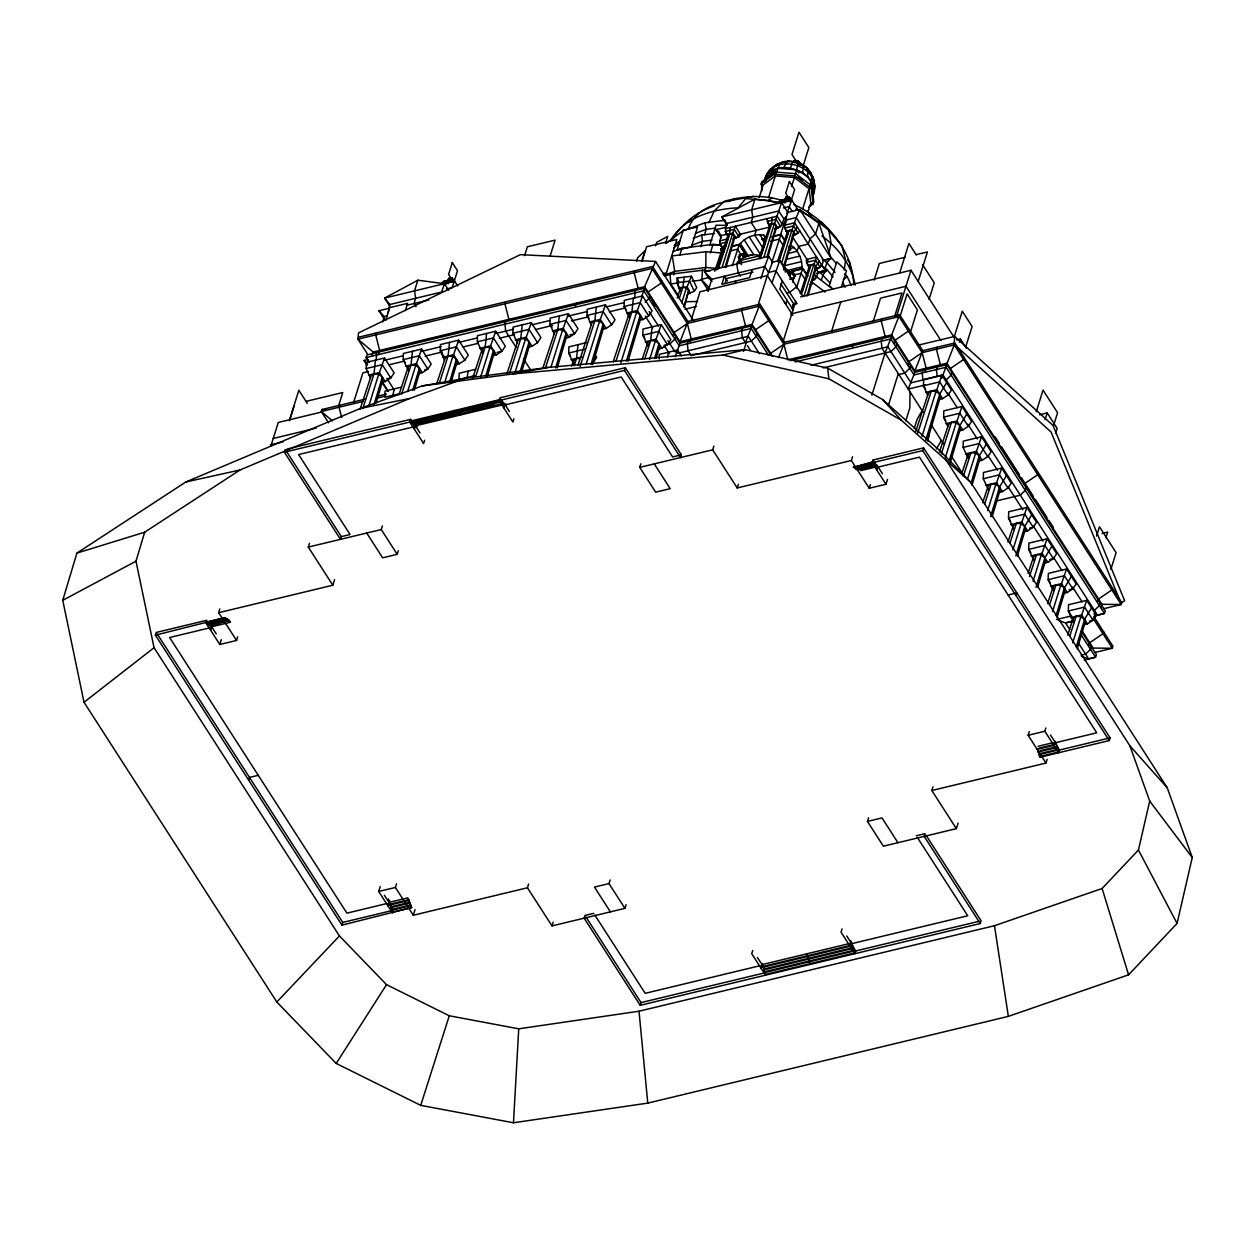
<?xml version="1.0" encoding="UTF-8"?>
<svg xmlns="http://www.w3.org/2000/svg" width="1255" height="1255" viewBox="0 0 1255 1255"><rect width="100%" height="100%" fill="white"/><g stroke="black" fill="none" stroke-linecap="round" stroke-linejoin="round"><path stroke-width="1.5" d="M367.291 353.737L357.926 339.179L358.538 332.889L520.354 254.655L655.518 261.448L694.015 321.311M720.982 252.93L705.938 251.722L705.812 267.488L704.73 270.939M929.124 434.01L927.916 441.258M910.016 391.827L909.844 407.844L905.749 420.88M370.445 378.179L366.193 368.546L366.319 362.381L384.548 358.004L394.148 372.923L390.776 377.959L385.238 381.567L381.598 382.446M487.317 376.155L493.937 353.863L493.497 350.318L489.874 347.541L485.183 347.164L482.155 349.392L482.595 352.937L477.355 341.799L477.496 335.65L495.725 331.257L505.326 346.176L501.953 351.227L496.415 354.836L492.776 355.698M517.233 342.866L512.966 333.234L513.091 327.084L531.336 322.692L540.921 337.611L537.548 342.662L532.01 346.27L528.371 347.133M659.22 359.04L659.314 354.412L677.543 350.035L681.387 355.996M967.652 455.471L968.311 458.467L963.103 447.392L963.275 441.148L981.504 436.756L991.105 451.69L987.763 456.632L982.226 460.271L978.539 461.165M988.485 489.811L983.261 478.751L983.449 472.492L1001.663 468.115L1011.263 483.05L1007.938 487.991L1002.384 491.631L998.713 492.509M687.473 294.015L694.282 291.254L696.729 287.63L691.442 276.257L677.135 278.03L676.994 282.689L680.163 291.286L680.304 288.728L682.861 287.348L686.36 287.975L688.728 290.234L684.681 305.922M788.893 196.91L789.74 199.184C784.5 201.506 790.681 202.118 789.74 199.184C788.862 197.145 783.669 197.584 786.022 200.235C787.795 199.592 786.54 195.153 789.254 197.192C792.172 197.851 788.36 203.483 789.097 200.267L789.254 197.192L787.246 197.788M513.468 1122.77L647.768 1103.114L1008.361 1016.377L1128.574 974.821L1177.065 923.429L1192.25 857.542L1167.26 787.826L970.742 482.312L940.372 451.173L882.751 399.623L827.673 368.123L745.345 349.674L548.011 367.433L464.836 378.414L422.276 385.913L360.42 408.408L185.818 481.983L76.9 553.11L62.75 600.314L84.022 702.267L276.822 1002.008L336.199 1063.44L420.723 1105.357L513.468 1122.77L518.739 1028.818L639.015 1011.216L994.462 925.719L1102.11 888.493L1138.426 850.027L1149.706 801.098L1129.892 745.799L945.658 459.393M710.126 270.86L702.486 270.233L701.874 280.038L692.164 281.245M801.961 269.621C802.745 260.742 798.917 250.482 791.23 245.572M803.184 166.554L806.118 167.26L811.154 173.159L813.177 195.372C818.213 182.32 810.683 166.444 797.349 162.209C798.886 159.62 793.944 160.279 794.666 162.742M813.177 195.372L814.809 186.179L814.024 183.12M814.275 190.791L814.244 181.473C807.263 160.609 769.503 155.934 764.546 180.563M853.714 284.728C852.898 249.635 824.943 218.48 793.85 204.502M452.49 281.151L453.165 280.477L450.937 277.826L450.074 281.826L450.31 277.763L452.129 278.281L450.341 281.606M797.835 161.707L800.11 162.836L800.58 165.268C799.764 162.632 796.329 159.307 799.435 163.479L798.462 161.189L797.302 161.362M844.176 270.013L845.619 260.444L841.98 245.839L821.617 222.041L818.244 221.225M448.584 283.646C446.702 278.814 453.886 282.218 449.008 281.026M785.552 198.447L785.708 202.557L783.089 202.604C778.602 197.286 791.623 200.549 784.25 199.78L784.359 202.447M730.269 227.469L729.814 233.901L718.44 268.79M772.06 217.429L771.605 223.845L760.232 258.75M785.818 200.659L785.928 197.255L789.128 197.082L787.465 201.522M813.664 185.913L807.655 176.563L807.906 169.268C794.117 154.914 767.323 161.707 764.452 181.928L765.958 179.057M828.896 254.012L830.967 242.921L828.849 230.136L811.358 216.77L795.858 209.177M375.433 360.185L374.006 373.896L362.758 408.612M392.94 395.309L394.164 388.893M412.487 351.274L411.028 364.938L401.584 394.227M449.557 342.364L448.082 356.028L439.234 383.481M467.08 377.488L468.303 371.072M486.611 333.454L485.152 347.117L475.708 376.39M522.206 324.888L520.778 338.599L509.53 373.315M559.275 315.978L557.8 329.641L545.407 368.06M577.975 344.686L576.547 358.397L574.178 365.707M596.329 307.067L594.87 320.715L580.092 366.444M633.383 298.141L631.924 311.805L615.97 361.189M652.114 326.849L650.686 340.56L644.756 358.836M667.519 357.032L668.429 352.216M786.995 199.718L788.689 196.91L787.669 199.843L789.724 201.302L786.352 200.251L786.838 196.753L788.689 196.91M684.289 277.135L682.846 287.317L679.3 298.408M798.651 161.456L797.662 160.813L797.349 162.209M807.655 176.563L802.651 172.735L803.561 165.958L802.573 164.562L800.674 164.64M441.619 284.65L443.941 281.261L449.133 280.618L443.941 281.261L441.933 283.316M450.357 281.967L452.255 279.834L451.769 277.998C455.047 283.301 452.851 279.504 449.337 279.034C447.031 280.163 448.427 282.297 450.216 280.822M448.71 280.116L448.804 278.343L451.565 277.998L450.168 281.857M451.69 279.473L451.361 278.422L452.898 280.853M453.165 280.477L451.376 278.485L452.992 279.081L451.439 281.763L452.835 280.744M785.285 198.823L785.457 200.22L785.834 199.027M788.297 197.239C785.081 197.286 789.63 196.894 787.732 196.706L786.32 196.957L786.383 199.859M790.383 198.949L788.485 197.333L790.336 198.463L789.646 200.973L787.528 201.255L790.007 200.141M798.102 161.205L798.839 163.746M795.858 162.836L796.988 161.283M725.908 267.613L734.693 237.65L734.457 235.673L732.449 234.136L729.83 233.932L728.167 235.171L717.06 268.429M767.699 257.573L776.484 227.594L776.249 225.633L774.225 224.096L771.621 223.876L769.958 225.116L758.851 258.373M808.628 207.201L813.083 203.906L813.773 201.694L811.844 185.991L795.748 173.676L795.231 174.665L798.4 162.507L789.285 160.891L782.006 162.115L779.543 164.452L776.233 173.127L774.915 171.998L761.55 181.912L761.707 191.105M783.544 269.809L793.976 234.214L793.74 232.253L791.717 230.716L789.113 230.512L787.45 231.751L777.582 261.307M808.298 294.658L815.985 268.445L815.75 266.484L813.742 264.93L811.122 264.727L809.459 265.966L800.204 293.686M376.139 402.886L382.759 380.594L382.336 377.049L378.696 374.288L374.006 373.896L370.994 376.139L360.091 409.208M414.307 390.258L419.829 371.684L419.39 368.139L415.766 365.362L411.06 364.985L408.048 367.229L398.964 394.776M451.361 381.347L456.883 362.773L456.443 359.228L452.82 356.451L448.113 356.075L445.101 358.303L436.615 384.03M521.813 371.307L529.547 345.298L529.108 341.752L525.484 338.976L520.778 338.599L517.766 340.827L506.863 373.912M557.22 367.966L566.601 336.387L566.162 332.842L562.538 330.065L557.832 329.689L554.82 331.916L542.709 368.672M592.611 364.625L603.655 327.461L603.231 323.931L599.592 321.155L594.901 320.762L591.874 323.006L577.943 365.268M628.018 361.283L640.709 318.55L640.285 315.005L636.646 312.244L631.955 311.852L628.943 314.095L613.193 361.864M656.13 358.412L659.44 347.259L659.016 343.713L655.377 340.936L650.686 340.56L647.674 342.803L642.215 359.338M725.076 267.19L734.457 235.673M766.868 257.134L776.249 225.633M783.245 267.456L793.74 232.253L797.27 226.967M806.918 296.117L815.75 266.484L819.28 261.197M927.382 440.474L940.073 397.741L939.65 394.196L946.662 382.602M950.302 462.53L960.248 429.084L959.808 425.555L966.821 413.962M971.982 485.371L979.716 459.361L979.292 455.816L975.653 453.055L970.962 452.663L967.95 454.906L961.879 473.276M992.156 516.731L999.89 490.721L999.451 487.175L1006.463 475.582M1017.413 555.996L1025.147 529.986L1024.708 526.441L1031.72 514.848M1037.587 587.34L1045.305 561.33L1044.882 557.8L1041.242 555.024L1036.552 554.647L1033.54 556.875L1028.08 573.409M1057.055 617.617L1064.789 591.607L1064.35 588.062L1071.362 576.469M1077.214 648.976L1084.947 622.966L1084.508 619.421L1091.536 607.828M518.739 1028.818L449.29 1015.781L386.524 984.657L339.43 935.932L154.051 647.721L135.995 561.189L144.67 532.214L239.94 470.013L409.71 398.478L464.836 378.414M683.708 306.973L688.728 290.234M374.021 404.675L382.336 377.049M412.738 390.242L419.39 368.139M449.792 381.332L456.443 359.228M485.748 376.092L493.497 350.318M520.245 371.213L529.108 341.752M555.636 367.825L566.162 332.842M591.027 364.436L603.231 323.931M626.433 361.048L640.285 315.005M654.577 358.444L659.016 343.713M925.798 440.238L939.713 394.18L936.01 391.419L931.32 391.042L928.308 393.286L915.585 431.861M949.282 460.538L959.871 425.539L956.185 422.778L951.478 422.402L948.466 424.629L939.383 452.192M970.978 483.442L979.292 455.816L986.305 444.223M990.587 516.636L999.513 487.16L995.827 484.399L991.121 484.022L988.109 486.25L982.665 502.784M1015.844 555.902L1024.77 526.425L1021.084 523.664L1016.377 523.288L1013.365 525.531L1007.922 542.066M1036.018 587.262L1044.882 557.8L1051.894 546.192M1056.035 615.687L1064.413 588.062L1060.726 585.301L1056.02 584.908L1053.008 587.152L1047.549 603.686M1076.21 647.047L1084.571 619.405L1080.884 616.644L1076.194 616.268L1073.166 618.495L1067.723 635.03M681.779 302.753L686.36 287.975M368.782 406.087L378.696 374.288M407.593 391.56L415.766 365.362M444.647 382.634L452.82 356.451M480.54 377.473L489.874 347.541M514.974 372.641L525.484 338.976M550.867 367.48L562.538 330.065M586.179 364.17L599.592 321.155M620.896 362.742L636.646 312.244M649.541 359.652L655.377 340.936M722.127 267.205L732.449 234.136M763.918 257.165L774.225 224.096M781.41 263.785L791.717 230.716M804 296.164L813.742 264.93M922.017 436.316L936.01 391.419M945.093 458.31L956.185 422.778M967.48 479.237L975.653 453.055M987.654 510.581L995.827 484.399M1012.91 549.863L1021.084 523.664M1033.085 581.206L1041.242 555.024M1052.553 611.483L1060.726 585.301M1072.711 642.827L1080.884 616.644M388.972 902.408L407.859 897.858L411.671 907.569L341.925 925.139L155.4 635.156L156.248 632.442L206.84 620.268L205.993 622.998L219.813 644.49L236.536 640.458L237.681 636.787M209.569 622.637L226.559 618.542L207.42 623.939L207.687 623.092L208.832 624.88L227.986 619.484L210.981 623.578M208.832 624.88L209.099 624.033L210.244 625.821L229.398 620.425L221.853 622.245M210.244 625.821L218.072 623.155M210.605 630.151L211.938 625.916M236.536 640.458L218.668 612.691L219.829 608.942M270.954 445.807L278.265 422.464L322.033 411.938M207.42 623.939L206.259 622.151L225.147 617.601L155.4 635.156M289.591 419.75L298.847 390.227L307.287 403.341M289.513 420.739L294.141 405.961M219.813 644.49L221.351 639.595M284.414 452.208L285.262 449.494L341.313 536.638L340.466 539.352L284.414 452.208L624.457 370.413L625.319 367.699L499.961 397.851L499.098 400.565L512.934 422.057L513.954 418.793M365.472 399.059L321.876 409.554L321.264 411.499L328.559 422.825M338.693 405.443L342.74 392.533L305.796 401.443M339.666 405.271L339.054 407.232L341.689 417.601M218.668 612.691L332.826 585.222L308.306 547.086L309.467 543.368M353.675 402.29L362.899 372.845L368.515 371.496M376.312 332.952L375.7 334.897L379.653 350.443L378.665 353.596M372.155 355.165L373.143 352.012L644.646 286.705L655.518 261.448M382.665 321.908L384.312 316.652L387.528 315.884M448.615 290.219L444.427 283.693L417.852 280.21L384.595 298.078L389.74 304.526L388.203 312.589M385.662 320.386L389.646 307.648L407.593 303.334L405.318 310.613M376.547 352.639L376.265 360.467M248.663 780.155L249.51 777.425L258.263 775.323M417.852 280.21L414.511 290.893L415.687 298.282L414.04 303.537L416.064 306.691M332.826 585.222L334.583 579.622M448.113 280.838L448.804 278.343L450.89 277.747M449.604 281.481L447.157 280.885L445.227 281.842L448.914 280.932L449.886 281.795L448.819 279.238L450.357 277.888M452.522 282.061L453.212 279.551L452.004 278.171M287.16 449.039L410.62 419.343L409.773 422.057L423.594 443.548L424.614 440.285M482.171 405.13L500.792 400.659L411.185 422.998L411.452 422.151L412.613 423.939L502.204 401.6L503.349 403.388L414.025 424.88L412.879 423.092L431.485 418.605M412.613 423.939L412.879 423.092M366.711 533.03L382.649 557.816L397.192 554.318L381.253 529.532L382.383 525.923M414.025 424.88L431.045 420.001M414.385 429.21L415.703 424.974M416.864 426.763L417.131 425.916M397.192 554.318L398.321 550.694M454.436 411.311L454.702 410.463L460.114 415.076M505.545 301.859L504.934 303.82L508.887 319.366M524.59 255.644L527.351 246.796L555.118 240.129L550.129 256.051M505.781 321.562L504.965 324.166L505.671 331.132L516.119 347.368M503.349 403.388L503.616 402.541M503.71 407.734L505.043 403.483M341.925 925.139L342.772 922.425L157.314 634.089M506.189 405.271L506.455 404.424M393.364 910.252L392.517 912.965L378.696 891.474L380.218 886.579M388.344 898.925L389.238 901.561M575.339 306.298L576.327 303.145M387.905 905.796L389.615 900.368M411.671 907.569L392.784 912.118L390.117 904.196L384.359 895.239M528.606 884.038L527.445 887.771L413.272 915.24L395.403 887.458L396.549 883.771M413.272 915.24L415.029 909.624M636.583 261.244L637.697 257.714L644.992 250.827L641.666 261.448M634.795 270.782L634.183 272.727L638.12 288.274M641.917 261.589L646.576 246.749L676.884 239.454L666.421 272.868L662.624 273.778M635.014 290.47L634.732 298.314M643.658 289.858L644.646 286.705L680.022 341.721L752.059 324.386L759.981 304.181L687.944 321.5L680.022 341.721M369.158 362.287L366.115 357.565L366.931 354.945L644.631 288.164L641.431 297.059M665.511 243.486L667.723 236.426L656.726 242.325L655.581 245.87M661.934 281.057L661.322 283.018L648.082 292.054M673.637 274.798L674.719 271.347L672.272 255.895L705.938 251.722M679.834 255.032L681.967 248.223L713.06 244.364L720.825 244.992L709.922 244.756L716.04 225.225L727.006 225.367M700.745 246.717L702.423 241.321L701.749 235.093L714.534 233.508M704.479 234.779L706.189 229.32L704.949 222.778L725.217 220.253M673.104 335.634L674.092 332.497L687.332 323.461L759.369 306.126L783.904 344.262L787.858 359.824L891.678 334.85L899.6 314.629L784.516 342.317L778.586 357.55M675.708 336.466L674.876 339.085L669.966 343.917L664.036 345.329L669.448 353.737M654.263 463.864L670.201 488.65L655.659 492.148L639.721 467.362L640.866 463.754M644.631 288.164L680.006 343.164L676.806 352.059M710.393 252.867L713.06 244.364M691.38 319.35L700.023 291.756L767.291 275.582L792.878 315.272M688.179 341.203L687.364 343.807L688.069 350.773L691.191 355.62L751.353 341.14L756.279 336.324L757.11 333.704M723.209 249.745L724.417 246.074L722.739 247.313L722.974 249.274L719.884 243.69L719.79 240.819L721.437 235.579L727.853 234.026M725.343 246.953L728.465 237.022L725.327 231.5L726.865 223.437L721.719 216.989L754.977 199.121L781.551 202.604L787.842 212.393L780.39 235.234M690.297 342.16L691.285 339.007L687.332 323.461L651.957 268.445L357.926 339.179L373.143 352.012M707.318 290.376L708.4 286.924L701.137 279.379L708.353 277.637L711.993 281.418M724.386 247.972L720.652 248.867L722.504 252.302M708.04 291.333L711.82 279.269L764.719 266.546L768.735 256.287L704.557 271.723L708.353 277.637M725.045 283.473L726.598 278.516L753.047 272.147M732.293 265.746L739.336 244.364L731.853 246.168M754.977 199.121L751.635 209.805L752.812 217.193L751.165 222.449L756.232 230.34L754.71 235.203L763.071 248.208M737.909 263.346L740.748 254.247L737.485 249.18L730.551 250.843M759.197 197.631L763.15 184.987L775.355 175.951L794.352 177.488L809.02 188.705L810.777 203.028L807.938 212.048M738.364 256.679L741.485 261.526L737.705 262.781M625.319 367.699L681.371 454.843L680.508 457.557L624.457 370.413M734.912 283.646L735.744 280.979M739.336 244.364L745.125 253.385L740.403 254.859M768.562 197.615L775.355 175.951L774.225 174.194L774.915 171.998L795.748 173.676L791.513 186.509M752.153 269.574L749.627 277.637L721.845 284.32L724.386 276.257L727.492 281.089M766.052 237.948L762.193 239.219L765.095 243.721M742.207 308.448L741.595 310.409L745.533 325.955M626.057 904.745L624.927 908.369L551.98 925.908L553.141 922.205M781.426 201.443L779.857 201.082L778.931 202.635L781.065 200.188L786.038 199.843L779.732 201.475M781.065 200.188L781.991 203.012M742.427 328.151L741.611 330.771L742.317 337.721L745.439 342.568L752.043 325.829L680.006 343.164M784.25 199.78L785.442 199.655M785.238 199.749L785.614 198.557M760.938 278.61L764.719 266.546L768.531 272.461L767.448 275.912M788.124 200.047L786.132 199.937M788.077 200.894L789.96 201.365L787.748 200.141M783.842 218.841L782.194 224.096L784.014 223.657L784.971 225.147L786.618 219.892L786.195 216.676L783.842 218.841L778.759 210.95L781.551 202.604L721.719 216.989L726.959 225.147M789.238 201.271L789.066 198.29M852.553 456.757L851.376 460.507L737.218 487.96L712.683 449.823L713.844 446.105M743.54 351.369L746.443 342.082M751.07 327.539L752.059 324.386L772.641 356.373M758.051 305.012L767.291 275.582M771.652 263.095L781.002 234.356L773.519 236.144M786.948 213.46L791.732 200.016L780.485 202.73M803.027 166.178L808.848 147.588L798.98 132.23L791.983 154.538L795.937 160.687M771.982 282.783L779.779 260.46L772.547 262.201L768.531 272.461L775.763 270.735L796.658 303.224M802.792 208.565L809.02 188.705L811.154 188.187L811.844 185.991L809.899 185.881L811.42 181.049C801.223 169.08 781.41 161.848 768.28 173.363M769.346 318.739L768.735 320.684L755.494 329.72M782.383 281.01L779.841 289.089L793.427 310.205M807.875 276.116L802.949 268.46L791.952 271.111L794.87 276.21M792.627 282.03L794.901 274.767L801.098 273.276L802.949 268.46M785.912 304.447L787.167 300.463M624.927 908.369L608.989 883.583L610.118 879.959M796.486 288.007L801.098 273.276L805.286 279.771M787.842 212.393L799.796 209.522L818.903 223.327L815.562 234.01L809.93 238.827L808.283 244.082L798.651 246.404L797.113 251.282L787.858 253.494M792.156 308.887L793.709 303.93L780.767 283.818M737.218 487.96L738.379 484.226M783.167 341.313L795.701 301.294M812.785 283.771L809.836 284.477M811.938 281.12L816.519 277.465L818.166 272.225L815.123 267.488M822.778 260.569L831.312 258.514L799.796 209.522L796.25 217.57L823.594 260.083L821.947 265.338L817.381 268.947L814.181 263.989L816.613 257.055L806.51 259.487C805.177 261.087 810.62 271.362 809.459 265.966M821.429 280.038L823.123 274.641L826.998 269.668L821.021 265.087M841.289 287.379L846.466 270.876L836.803 261.809L829.335 285.638L831.736 287.819M831.563 331.383L840.787 301.937M926.096 835.312L981.096 920.809L980.233 923.523L640.191 1005.318L641.038 1002.604L586.054 917.107M874.155 280.069L879.363 263.456L905.247 257.259M873.307 321.202L880.539 298.141L901.969 292.98L894.737 316.056M881.826 318.911L881.214 320.856L885.167 336.418M899.678 273.01L908.934 243.486L916.307 254.953M882.045 338.599L881.23 341.219L881.936 348.184L923.162 412.252M871.864 395.121L885.34 352.153M896.18 317.531L910.989 270.28L800.627 296.839M790.368 360.656L891.662 336.293L885.057 353.031M899.851 317.06L907.098 293.905L917.405 309.922L910.706 331.304M853.526 466.468L854.671 468.256L873.558 463.707L872.398 461.918L853.259 467.315L922.723 450.592L923.586 447.878L872.994 460.052L872.131 462.766L885.967 484.257L869.244 488.273L851.376 460.507M854.671 468.256L854.937 467.409L856.098 469.197L875.237 463.801L876.398 465.589L859.393 469.684M894.125 343.337L895.113 340.183L908.353 331.147L908.965 329.202M856.098 469.197L856.349 468.35L857.51 470.139L857.777 469.292M896.729 344.168L895.897 346.772L890.987 351.604L823.311 367.888M918.174 281.465L927.429 251.941L916.338 254.592M888.446 405.177L898.329 373.645M873.558 463.707L873.825 462.86L874.97 464.648M869.244 488.273L870.405 484.603M876.398 465.589L876.665 464.742L882.422 473.7M907.945 364.813L908.934 361.675L922.174 352.639L954.224 344.921L954.6 336.418L917.703 345.298M929.029 299.443L934.238 282.83L922.645 264.789M876.743 469.935L877.81 466.531M910.55 365.644L909.718 368.264L904.808 373.096L898.878 374.508M891.662 336.293L914.848 372.343L908.244 389.081L925.202 385.003M885.967 484.257L887.489 479.379M923.021 370.382L922.205 372.986L922.911 379.951M925.139 371.339L926.127 368.186L922.174 352.639L898.988 316.589L783.904 344.262L770.648 353.298M937.046 347.259L936.434 349.204L940.387 364.75M914.236 428.52L917.154 419.217L922.158 410.699M752.749 950.412L751.729 953.674L765.55 975.166L763.166 966.397L757.393 957.44M937.281 366.946L936.45 369.566L937.171 376.516M954.286 336.654L962.271 311.209L972.107 326.504L965.848 346.506M945.909 366.335L954.224 344.921L1121.186 604.502L1103.396 608.785M914.848 372.343L946.882 364.64L941.689 378.226M760.938 967.997L762.271 963.762M959.416 342.223L960.42 339.007L956.687 339.901M951.949 372.5L951.133 375.12L946.207 379.951M964.201 357.534L963.589 359.495L950.333 368.531M810.212 964.42L806.667 953.863M958.098 823.076L956.357 828.645L883.395 846.199L867.456 821.413L868.601 817.789M842.074 928.935L841.054 932.183L854.875 953.674L855.737 950.961L851.125 943.807L967.731 915.758L917.342 837.414M850.278 946.521L851.596 942.27L850.451 940.481M765.817 974.319L855.141 952.827L852.49 944.905L846.733 935.963M1036.254 411.75L1043.031 390.117L1057.589 412.754L1053.635 425.367M1045.07 419.703L1047.188 412.911L1039.642 414.73M1026.072 487.724L1025.241 490.344L1020.315 495.176L995.56 501.137M956.357 828.645L931.822 790.509L932.998 786.775M1038.309 472.759L1037.697 474.719L1024.457 483.755M1055.549 433.477L1057.149 428.394L1047.188 412.911M1015.985 595.592L1016.848 592.878L1008.094 594.98M931.822 790.509L1045.995 763.056L1028.127 735.273L1029.273 731.587M1096.556 536.073L1099.458 526.802L1116.103 552.655L1110.863 569.362M923.586 447.878L1110.095 737.862L1109.247 740.576L1039.767 757.283L1037.383 748.513M872.994 460.052L877.59 467.221L919.444 457.149L1096.745 732.795L1054.906 742.866L1059.502 750.019L1058.655 752.749L1044.835 731.241L1045.854 727.994M1105.922 537.658L1107.663 532.12L1102.125 533.469M1045.995 763.056L1047.156 759.322M1097.592 602.133L1098.564 598.98L1111.82 589.944L1112.432 587.999M1054.043 745.58L1055.377 741.329M1100.18 602.965L1099.364 605.585L1094.438 610.401M1040.034 756.436L1058.922 751.886L1056.271 743.98L1050.498 735.022M1088.728 645.886L1089.716 642.733L1102.972 633.697L1103.584 631.751M1101.012 607.467L1102 604.314L946.898 363.181L914.864 370.9L891.678 334.85M1091.332 646.717L1090.517 649.337L1085.591 654.153L1081.151 655.22M954.6 336.418L1053.102 425.555L1124.637 600.769L1121.797 602.557L1121.186 604.502L1102 604.314M420.723 1105.357L449.29 1015.781M917.703 433.069L931.32 391.042M941.862 375.135L936.826 389.709L942.583 398.651L948.137 395.011L951.463 390.07L941.862 375.135L923.633 379.528L923.46 385.771L927.727 395.341M941.423 453.463L951.478 422.402M962.02 406.495L957 421.068L962.742 429.994L968.295 426.371L971.637 421.413L962.02 406.495L943.807 410.871L943.635 417.131L947.886 426.7M963.26 476.429L970.962 452.663M981.504 436.756L976.468 451.345L982.226 460.271M984.61 504.118L991.121 484.022M1001.663 468.115L996.643 482.689L1002.384 491.631M1009.867 543.384L1016.377 523.288M1026.919 507.381L1021.899 521.955L1027.641 530.896L1033.194 527.257L1036.52 522.315L1026.919 507.381L1008.706 511.773L1008.518 518.017L1013.742 529.077M1029.445 576.563L1036.552 554.647M1047.094 538.74L1042.058 553.314L1047.815 562.24L1053.353 558.616L1056.694 553.659L1047.094 538.74L1028.865 543.117L1028.692 549.376L1033.916 560.436M1049.509 605.02L1056.02 584.908M1066.562 569.001L1061.542 583.591L1067.283 592.517L1072.837 588.877L1076.163 583.936L1066.562 569.001L1048.349 573.394L1048.16 579.637L1053.384 590.713L1053.008 587.152M1069.684 636.363L1076.194 616.268M1086.736 600.361L1081.7 614.934L1087.442 623.876L1092.995 620.237L1096.337 615.295L1086.736 600.361L1068.507 604.737L1068.334 610.997L1073.543 622.056L1073.166 618.495M716.621 269.919L722.017 253.416M778.931 261.699L789.113 230.512M801.537 294.094L811.122 264.727M720.637 256.397L722.394 251.047M723.147 253.149L728.167 235.171M760.828 255.549L764.923 243.094M778.32 262.17L780.077 256.836M785.928 239.046L787.685 233.712L786.932 231.783M802.086 291.066L803.843 285.716M472.476 378.79L482.155 349.392M571.715 366.146L573.535 360.624L576.547 358.397L579.684 358.648M677.245 297.984L680.304 288.728M852.443 347.196L853.494 344.027M714.723 271.331L722.739 247.313M384.548 358.004L379.434 372.547L385.238 381.567M421.602 349.078L416.487 363.621L422.292 372.657L427.83 369.048L431.202 364.013L421.602 349.078L403.373 353.471L403.247 359.62L408.471 370.758L408.048 367.229M458.671 340.168L453.541 354.71L459.346 363.746L464.883 360.138L468.272 355.087L458.671 340.168L440.427 344.56L440.301 350.71L444.568 360.342M495.725 331.257L490.595 345.8L496.415 354.836M531.336 322.692L526.206 337.234L532.01 346.27M568.389 313.781L563.26 328.324L569.064 337.36L574.602 333.736L577.99 328.7L568.389 313.781L550.161 318.174L550.019 324.323L554.286 333.956M605.443 304.871L600.314 319.413L606.134 328.434L611.671 324.825L615.044 319.79L605.443 304.871L587.215 309.248L587.073 315.413L591.34 325.045M642.497 295.96L637.383 310.503L643.188 319.523L648.725 315.915L652.098 310.879L642.497 295.96L624.268 300.337L624.143 306.502L629.367 317.64L628.943 314.095M661.228 324.653L656.114 339.195L661.918 348.231L667.456 344.623L670.829 339.587L661.228 324.653L642.999 329.045L642.858 335.195L648.098 346.333L647.674 342.803M675.221 356.718L677.543 350.035M790.336 168.06L792.893 161.911L794.384 160.86L800.282 163.526M736.073 238.183L732.842 233.179L735.32 226.261L740.654 234.544L738.975 236.74L733.045 238.921L734.52 237.807M725.202 228.692L777.112 216.205L782.445 224.488L777.865 228.128L774.633 223.123L778.759 210.95L726.865 223.437M799.937 231.108L795.372 234.732L792.172 229.775L796.25 217.57L786.618 219.892M798.478 162.758L798.133 163.699L797.035 163.166M691.442 276.257L687.128 286.783L690.328 293.67M441.493 284.257L454.608 281.104L451.973 287.677L446.435 289.011M914.864 370.9L922.786 350.678L899.6 314.629M783.857 167.543L787.293 161.456L789.285 160.891M708.761 222.778L714.393 210.73L724.323 201.271C742.835 196.266 762.836 194.211 781.332 200.329M796.36 161.299L795.105 160.593L793.725 161.911L796.125 161.864M688.116 229.508C697.451 201.93 729.939 201.443 753.69 196.298M772.437 170.288L774.413 166.382L777.394 163.84L781.206 162.821M673.213 238.591C681.685 223.563 697.874 211.028 714.299 205.946M738.897 245.729C743.854 237.791 754.6 233.257 763.762 235.171L765.942 237.195M936.403 448.914L941.36 440.536M449.227 281.34L449.714 277.841L450.608 277.794M336.199 1063.44L386.524 984.657M593.317 362.46L596.69 357.408L594.776 354.428M452.129 279.238L451.376 278.453M670.06 241.321C683.41 217.444 712.495 209.067 738.175 207.781L745.643 198.619L768.295 200.455L775.763 202.51M689.12 222.072L691.223 218.982M772.233 168.798L773.802 166.507L776.782 165.503M788.391 201.396L789.96 199.655M788.501 200.345L790.274 199.388L787.293 196.941L785.928 197.255L785.975 200.471M787.403 200.816L787.983 199.984M276.822 1002.008L339.43 935.932M645.18 302.267L648.866 298.643L649.698 296.023L655.188 305.906M448.317 280.744L447.251 280.477L447.235 283.536L444.866 284.101L443.815 281.669L448.914 280.932M787.481 200.878L789.364 198.761L789.128 197.082M767.762 173.19L770.209 171.025M796.674 286.736L789.693 292.384L786.744 293.105M843.344 279.74L847.235 276.649L844.788 273.731M84.022 702.267L154.051 647.721M777.865 228.128L774.837 228.865L776.312 227.751M446.858 281.7L448.882 281.92M666.389 243.125L682.5 231.171M674.076 245.258L680.179 240.74M673.715 247.721L679.504 243.423M794.823 161.268L796.925 160.766M774.806 228.834L776.484 227.594M793.976 234.214L792.313 235.469L795.372 234.732M768.295 200.455L772.17 197.804M448.49 279.645L450.012 278.657M451.471 282.03L452.882 281.23M787.465 200.518L789.85 200.894M787.701 200.973L789.693 201.631M62.75 600.314L135.995 561.189M740.23 259.565L748.184 255.612L753.675 254.608L761.126 255.44L749.282 237.007M448.427 279.159L449.996 278.422M782.461 162.35L784.955 161.424M795.105 160.593L794.384 160.86M727.853 201.616L736.277 198.463M684.226 230.528L704.949 222.778M788.407 197.49L790.023 199.765M783.277 200.173L784.281 199.796M695.474 233.336L706.189 229.32L715.664 228.143M693.199 238.293L701.749 235.093M672.947 251.612L681.967 248.223M691.709 245.337L702.423 241.321L711.899 240.144M663.895 275.394L674.719 271.347L705.812 267.488L715.523 268.272M664.789 276.241L670.076 274.265L702.486 270.233M787.575 201.035L788.564 200.69M450.043 278.218L448.537 278.72L448.851 281.559M785.661 197.631L788.171 197.302L787.12 197.333M76.9 553.11L144.67 532.214M795.545 160.609L796.658 161.252M1072.382 621.147L1065.526 622.951L1058.294 620.221M787.418 201.365L788.422 201.428M783.559 207.922L789.097 206.589L792.266 211.515M389.74 304.526L441.635 292.038L444.427 283.693L384.595 298.078L389.834 306.236M384.187 318.911L378.932 310.754L389.176 308.291M726.3 227.202L716.056 229.665L721.311 237.822M406.62 305.31L428.865 299.961M726.786 234.638L732.842 233.179M766.993 218.637L768.578 224.582L774.633 223.123M737.705 234.795L769.205 227.218M719.79 240.835L728.214 238.795M735.995 237.446L738.975 236.74L734.222 229.367L725.327 231.5L727.225 234.45M777.786 227.39L780.751 226.684L776.014 219.311L767.119 221.46L769.958 225.869M727.084 241.964L719.884 243.69L722.221 247.345M721.358 246.811L725.939 245.698M816.315 273.433L825.665 271.174L794.603 222.825L784.5 225.257L786.054 231.234L792.172 229.775M724.261 248.333L720.527 249.227L723.602 252.522M731.743 246.529L739.226 244.741L745.015 253.745L740.748 254.247M765.927 238.309L762.193 239.219L765.268 242.497M771.543 236.96L780.892 234.716L784.83 240.835M358.538 337.219L652.569 266.499L687.944 321.5M792.878 234.56L798.274 233.257L793.584 225.963L784.579 228.128L786.148 230.559M770.476 241.242L779.151 239.156L783.34 245.651M739.211 254.812L745.125 253.385M742.568 256.961L748.184 255.612L740.293 243.376M742.882 257.212L753.675 254.608L744.199 239.878M740.497 260.397L759.259 255.895M788.548 248.835L794.18 247.486M737.83 262.405L741.485 261.526M367.182 365.393L364.013 360.467L367.621 359.589M786.603 259.267L799.717 256.114M384.03 360.389L403.043 355.808M422.041 351.243L441.054 346.678M458.153 342.552L477.167 337.987M496.164 333.422L513.279 329.296M532.277 324.731L549.392 320.621M568.389 316.04L587.403 311.475M606.4 306.895L623.5 302.784M789.866 275.755L783.544 265.935L801.537 261.605M366.193 368.546L382.226 364.687L390.776 377.959L387.56 378.728M477.355 341.799L493.403 337.94L501.953 351.227L497.137 352.373M512.966 333.234L529.014 329.375L537.548 342.662M389.05 364.781L404.267 361.126M425.163 356.091L442.278 351.98M463.173 346.945L478.375 343.29M499.286 338.27L514.487 334.599M535.399 329.579L552.498 325.469M571.511 320.888L588.611 316.778M609.522 311.758L624.723 308.087M802.274 266.844L787.324 270.437L783.544 265.935M808.063 265.464L814.181 263.989M368.515 375.167L379.434 372.547M405.569 366.256L416.487 363.621M442.639 357.33L453.541 354.71M479.692 348.419L490.595 345.8M515.287 339.854L526.206 337.234M552.357 330.944L563.26 328.324M589.411 322.033L600.314 319.413M626.465 313.123L637.383 310.503M814.887 268.774L820.284 267.472L815.593 260.193L806.588 262.358L809.663 267.943M794.227 277.826L790.713 278.688L787.324 270.437L793.207 273.072M789.724 279.253L794.337 278.155M424.614 369.817L427.83 369.048L419.296 355.761L403.247 359.62L405.145 362.585M569.801 334.897L574.602 333.736L566.068 320.464L550.019 324.323L551.918 327.273M684.869 309.248L696.258 306.502M418.652 373.535L422.292 372.657M455.706 364.625L459.346 363.746M565.44 338.223L569.064 337.36M602.494 329.312L606.134 328.434M639.548 320.402L643.188 319.523M811.875 280.383L814.84 279.661L812.942 276.712M401.459 387.136L385.05 391.089L384.909 397.239L399.357 393.772M475.598 369.315L459.189 373.253L459.048 379.418L475.096 375.559M587.089 342.49L568.86 346.882L568.735 353.031L573.002 362.664M376.845 396.329L386.43 394.023M363.37 401.38L321.264 411.499L332.34 420.849M376.469 398.227L385.818 395.984M584.767 349.172L568.735 353.031L570.633 355.981M792.58 304.824L797.003 303.757M571.056 359.652L581.975 357.032M645.196 341.831L656.114 339.195M273.261 438.45L316.103 428.143M790.697 313.985L905.985 286.265L940.889 340.529M658.279 349.11L661.918 348.231M270.437 444.882L282.94 441.87M677.904 353.22L748.247 336.293L759.448 353.722M418.903 420.362L431.924 417.225M435.658 416.331L446.811 413.648M450.545 412.738L472.868 407.373M440.787 416.378L451.957 413.695M459.393 411.891L463.126 410.997M466.844 410.103L478.014 407.42M481.732 406.526L494.752 403.388M440.348 417.758L457.102 413.742M471.99 410.15L483.144 407.467M486.877 406.573L494.313 404.785M415.452 425.822L502.91 404.785M413.35 426.951L298.627 454.545L350.067 534.52L341.313 536.638M795.152 361.926L890.846 338.913L914.032 374.963L946.066 367.26L1104.431 613.444L1094.595 615.954M810.84 365.283L887.865 346.757L911.052 382.806L943.085 375.104L1097.56 615.248L1093.936 613.883M921.609 350.961L954.835 342.976L1121.797 602.557M925.798 392.376L936.826 389.709M681.371 454.843L672.617 456.945L621.178 376.971L504.557 405.02L500.87 399.278M308.306 547.086L381.253 529.532M639.721 467.362L712.683 449.823M938.897 399.529L942.583 398.651M945.972 423.719L957 421.068M959.071 430.889L962.742 429.994M856.82 466.954L864.381 465.134M858.247 467.895L869.574 465.166M863.44 467.927L874.766 465.197M211.671 626.763L230.544 622.213L229.398 620.425M860.82 470.625L875.927 466.986M209.554 627.892L169.613 637.509L346.913 913.154L386.854 903.537M963.103 447.392L979.324 443.501L987.763 456.632M965.44 453.996L976.468 451.345M983.261 478.751L999.482 474.845L1007.938 487.991M985.614 485.34L996.643 482.689M1010.871 524.621L1021.899 521.955M1029.586 528.12L1033.194 527.257L1024.739 514.126L1008.518 518.017L1010.636 521.311M1023.97 531.775L1027.641 530.896M1031.03 555.965L1042.058 553.314M1049.76 559.479L1053.353 558.616L1044.913 545.47L1028.692 549.376L1030.81 552.655M1044.129 563.134L1047.815 562.24M1050.513 586.242L1061.542 583.591M1069.229 589.756L1072.837 588.877L1064.381 575.747L1048.16 579.637L1050.278 582.932M1063.612 593.411L1067.283 592.517M1056.49 619.531L1071.566 615.907M1070.672 617.586L1081.7 614.934M1094.815 615.75L1104.431 613.444L1105.247 610.824L946.882 364.64M1073.998 620.911L1065.526 622.951L1069.684 629.43M1089.403 621.1L1092.995 620.237L1084.555 607.091L1068.334 610.997L1071.503 615.923M1083.771 624.755L1087.442 623.876M1094.548 652.537L1112.338 648.255L1112.95 646.309L1093.701 616.393M1085.967 659.518L1095.568 657.196L1096.399 654.577L1081.465 631.359M1084.273 660.067L1095.568 657.196L1080.633 633.979M378.696 891.474L395.403 887.458M1028.127 735.273L1044.835 731.241M1038.12 746.27L1053.227 742.631M390.117 904.196L409.005 899.662M1039.265 748.058L1054.373 744.435M389.85 905.043L408.738 900.51M1037.116 749.361L1054.106 745.282M391.011 906.832L409.899 902.298M1040.16 750.694L1057.149 746.615M390.744 907.679L409.632 903.145M1037.995 752.012L1056.883 747.462M391.889 909.483L410.777 904.933M1039.156 753.8L1058.043 749.251M391.623 910.33L410.511 905.781M1038.889 754.647L1057.777 750.098M342.772 922.425L391.497 910.706M1059.502 750.019L1110.095 737.862M608.989 883.583L594.446 887.081L610.385 911.867M867.456 821.413L881.998 817.915L897.937 842.701M593.741 913.358L584.987 915.46L584.14 918.174L640.191 1005.318M916.291 835.767L925.045 833.665L924.182 836.379L980.233 923.523M762.005 964.609L851.329 943.117M759.918 965.738L645.18 993.333L594.792 914.989M763.166 966.397L850.623 945.36M762.899 967.244L852.223 945.768M764.044 969.033L851.517 947.996M763.777 969.895L853.102 948.404M764.938 971.684L854.263 950.192M764.672 972.531L853.996 951.039M641.038 1002.604L764.499 972.907M855.737 950.961L979.198 921.264M422.276 385.913L513.091 373.912L722.864 355.04L745.345 349.674M185.818 481.983L239.94 470.013M823.594 260.083L831.312 258.514L818.903 223.327M360.42 408.408L409.71 398.478M513.091 373.912L548.011 367.433M818.166 272.225L825.665 271.174L821.868 270.688M794.541 160.734L795.921 160.499M794.07 161.173L796.094 161.393M670.076 274.265L670.798 283.897L678.563 282.924M678.563 287.85L687.128 286.783M737.109 262.405L741.376 261.887L738.332 257.165M788.454 197.302L789.301 197.302M686.124 301.702L697.592 301.498M739.226 255.298L748.184 255.612L742.725 253.949M779.057 202.228L780.814 202.337M321.876 409.554L325.735 409.805M802.651 172.735L796.737 169.833L777.739 168.296L765.55 177.332L765.989 180.924M798.023 161.926L800.11 162.836M722.864 355.04L828.88 378.79L901.372 420.252L970.742 482.312M451.894 281.732L450.859 281.073M444.301 282.532L442.607 282.563L444.003 284.744M796.611 160.687L797.678 160.985M451.157 278.563L451.408 279.504M763.15 184.987L760.844 184.109L774.225 174.194L795.058 175.888L811.154 188.187L813.083 203.906L810.777 203.028M1081.481 656.255L1088.713 659L1078.673 643.407M806.29 169.347L808.769 170.445M450.545 280.916L452.726 281.983M452.6 282.391L445.478 280.696L445.964 283.693M718.99 231.783L716.056 229.665L721.437 235.579M798.164 176.908L802.573 180.281M821.962 236.05C838.058 247.721 851.784 265.182 855.11 285.073M822.229 259.079L826.888 262.64L835.061 272.398M820.017 272.272L830.12 283.018M816.346 276.539L832.834 289.152M811.201 281.528L825.006 292.07M794.556 276.241L787.324 270.437L790.274 275.033M799.215 162.93L800.8 165.331L799.655 162.319M957.722 347.478L1051.078 432.034L1118.77 597.835M704.557 271.723L711.82 279.269M364.013 360.467L367.637 364.248M794.901 274.767L791.827 271.488L802.824 268.837L806.777 274.955M378.932 310.754L384.312 316.652M882.751 399.623L901.372 420.252M1129.892 745.799L1167.26 787.826M836.238 263.503L831.343 257.667L826.888 262.64L824.598 269.935L826.998 269.668L833.053 276.9M811.279 175.041L813.115 177.363L813.632 181.599M847.643 259.973L849.855 262.797L850.561 268.492M739.603 262.107L741.564 264.632M1149.706 801.098L1192.25 857.542M451.314 278.563L451.941 279.379M369.409 362.115L366.115 357.565L643.815 290.784L679.19 345.784L751.227 328.449L768.421 355.181M807.341 211.122L811.358 216.77M960.42 339.007L966.319 348.168M910.989 270.28L954.349 337.705M995.042 436.771L999.278 443.36M1001.412 446.655L1019.421 474.672M1021.539 477.967L1033.194 496.086M1035.312 499.38L1046.968 517.499M1049.102 520.794L1053.337 527.382M1093.089 618.354L1112.338 648.255L1093.152 648.066L1081.826 630.449M947.698 392.893L957.22 407.702M967.809 424.174L977.347 438.983M987.936 455.44L997.458 470.264M1008.047 486.72L1022.872 509.765M1033.461 526.221L1042.983 541.046M1053.572 557.502L1062.044 570.68M1072.633 587.136L1082.171 601.945M948.137 395.011L939.681 381.881L923.46 385.771L925.578 389.066M968.295 426.371L959.84 413.224L943.635 417.131L945.737 420.409M796.737 169.833L798.792 173.033M791.732 200.016L798.039 209.836M931.241 424.818L943.462 443.815M951.102 455.706L962.569 473.527M940.372 451.173L942.489 454.467M792.329 236.599L808.11 261.118M813.475 272.743L816.519 277.481M786.054 231.234L787.654 233.712M922.723 450.592L1109.247 740.576M781.002 234.356L784.94 240.474M788.877 246.592L790.728 250.027L788.768 246.968M768.578 224.582L770.193 227.092M791.952 271.111L795.074 275.959M763.762 235.171L765.879 238.45M779.779 260.46L803.012 296.604M759.808 234.465L764.75 242.152M762.303 238.842L765.205 243.345M768.735 256.287L772.547 262.201M784.14 301.373L786.132 304.463M759.981 304.181L784.516 342.317M740.34 276.131L738.269 272.915L736.638 264.005M720.652 248.867L722.613 251.926M752.043 325.829L771.26 355.714M747.462 345.721L750.49 350.427M701.137 279.379L708.526 290.878M670.798 283.897L678.108 295.27M649.149 311.554L658.514 326.112M667.88 340.67L675.174 352.012M667.456 344.623L658.906 331.336L642.858 335.195L644.756 338.16M648.725 315.915L640.176 302.643L624.143 306.502L626.041 309.452M645.305 316.213L652.694 327.68M611.671 324.825L603.122 311.554L587.073 315.413L588.971 318.362M523.461 358.773L530.787 370.178M454.608 281.104L457.761 286.014M504.777 404.33L509.389 411.499M500.792 400.659L501.937 402.447M500.525 401.506L499.365 399.718L410.04 421.209L411.185 422.998M464.883 360.138L456.349 346.851L440.301 350.71L444.097 356.608M386.838 378.382L394.211 389.85M414.291 424.033L420.048 432.991M410.62 419.343L415.232 426.496M761.801 965.283L764.562 969.582M381.959 381.426L388.203 391.136M381.583 381.614L387.826 391.325M527.445 887.771L551.98 925.908M227.986 619.484L229.132 621.272M226.559 618.542L227.72 620.331M225.147 617.601L226.292 619.39M210.511 624.974L216.284 633.932M209.616 624.566L211.452 627.437M388.752 903.082L392.439 908.824M793.866 161.252L794.509 162.303M799.89 164.248L800.392 165.205L800.47 163.636M448.161 279.912L449.651 281.983L448.427 279.536M1138.426 850.027L1177.065 923.429M847.235 276.649L851.204 285.199M842.811 282.406L845.086 287.301M694.282 291.254L689.575 281.136L676.994 282.689L680.9 291.129M677.135 278.03L678.641 281.277M1102.11 888.493L1128.574 974.821M1072.884 619.06L1073.543 622.056M1052.725 587.716L1053.384 590.713M1032.912 555.934L1033.571 558.93M994.462 925.719L1008.361 1016.377M784.987 269.449L785.316 272.115M573.535 360.624L573.959 364.17M827.673 368.123L828.88 378.79M639.015 1011.216L647.768 1103.114M452.286 262.593L448.6 274.39L453.808 282.516L457.51 270.704L452.286 262.593M683.269 230.167L677.041 250.074L691.317 247L697.576 227.014L683.269 230.167M789.411 181.504L785.724 193.301L790.932 201.428L794.635 189.615L789.411 181.504M449.776 280.995L449.855 281.826L449.776 280.995"/></g></svg>
